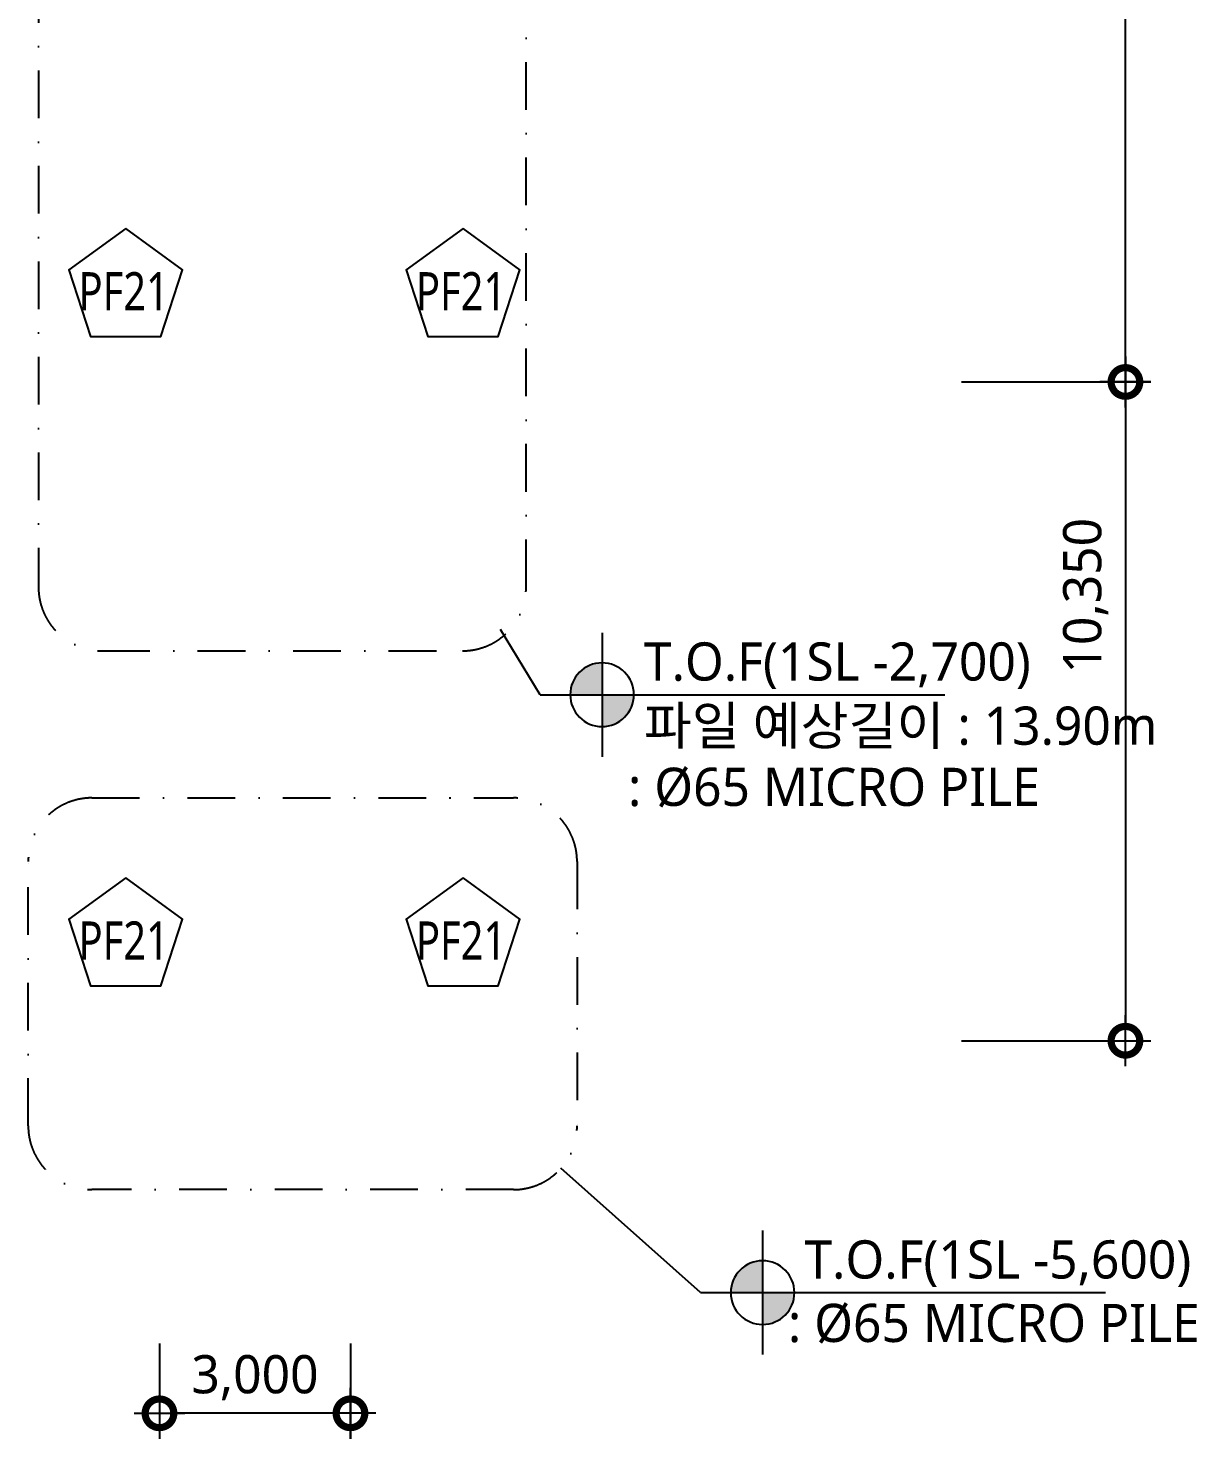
# Model space of a CAD drawing. Header units: millimetres. Extents: x 9300 to 332157, y 4200 to 105100.
# Drawn here: x 103438 to 121794, y 10147 to 32308 of the extents above; entities that cross this region are included whole.
import ezdxf
from ezdxf.enums import TextEntityAlignment as Align

# ---------------------------------------------------------------- set-up
doc = ezdxf.new("R2010")
doc.units = ezdxf.units.MM
doc.header["$LTSCALE"] = 150
doc.linetypes.add('DASHDOT-GAUN', pattern=[10, 5, -2.5, 0, -2.5])
doc.layers.get('DEFPOINTS').update_dxf_attribs({"color": 137})
for name, color, linetype in [('DIM', 7, 'Continuous'), ('S-SYM', 6, 'Continuous'), ('SYM', 6, 'Continuous'), ('SYM-LEVEL', 7, 'Continuous'), ('TXT', 3, 'Continuous')]:
    doc.layers.add(name, color=color, linetype=linetype)
doc.styles.add('스타일1', font='malgun.ttf')
doc.dimstyles.new('CJA', dxfattribs={"dimscale": 200, "dimtxt": 3, "dimasz": 1, "dimexe": 2, "dimexo": 3, "dimgap": 1, "dimtad": 1, "dimdec": 0, "dimzin": 1, "dimdsep": 46, "dimlunit": 6, "dimtxsty": '스타일1', "dimblk": 'GAUN-DOT', "dimcen": -2, "dimdle": 2, "dimclrd": 256, "dimclre": 256, "dimclrt": 3, "dimadec": 0, "dimazin": 0, "dimtfac": 1, "dimtdec": 0, "dimtix": 1, "dimtmove": 2, "dimatfit": 3, "dimldrblk": 'DOTSMALL', "dimfxl": 1, "dimtolj": 1, "dimtzin": 1, "dimarcsym": 0})

# ---------------------------------------------------------------- blocks, each defined once
blk = doc.blocks.new('str-f')
blk.add_lwpolyline([(0, 469), (-446, 145), (-276, -379), (276, -379), (446, 145)], close=True)
at = {"color": 3, "style": '스타일1'}
blk.add_attdef('F1', text='', height=300, dxfattribs=at).set_placement((-16, -20), align=Align.MIDDLE)
blk = doc.blocks.new('LEVEL1')
at = {"layer": 'SYM-LEVEL'}
h = blk.add_hatch(color=6, dxfattribs=at)
edge = h.paths.add_edge_path()
edge.add_ellipse((4.87, 0), major_axis=(1.77, 1.77), ratio=1, start_angle=405, end_angle=495)
edge.add_line((2.37, 0), (4.87, 0))
edge.add_line((4.87, 0), (4.87, 2.5))
edge = h.paths.add_edge_path()
edge.add_ellipse((4.87, 0), major_axis=(1.77, 1.77), ratio=1, start_angle=225, end_angle=315)
edge.add_line((7.37, 0), (4.87, 0))
edge.add_line((4.87, 0), (4.87, -2.5))
at = {"layer": 'SYM-LEVEL', "color": 6}
for p, q in [((4.87, 4.87), (4.87, -4.87)), ((0, 0), (9.74, 0)), ((9.07, 0), (31.8, 0))]:
    blk.add_line(p, q, dxfattribs=at)
blk.add_ellipse((4.87, 0), major_axis=(1.77, 1.77), ratio=1, start_param=5.497787, end_param=11.780972, dxfattribs=at)
at = {"layer": 'SYM-LEVEL', "color": 3, "style": '스타일1'}
for tag, p in [('1층-바닥마감', (8.16, 1.11)), ('EL-+100', (8.16, -3.93))]:
    blk.add_attdef(tag, p, '', height=3, dxfattribs=at)
blk = doc.blocks.new('GAUN-DOT')
at = {"linetype": 'ByBlock'}
for p, q in [((0, -2), (0, 2)), ((2, 0), (-2, 0))]:
    blk.add_line(p, q, dxfattribs=at)
at = {"const_width": 2.25}
blk.add_lwpolyline([(0, 0.28125, 1), (0, -0.28125, 1)], format="xyb", close=True, dxfattribs=at)
blk = doc.blocks.new('*D52')
at = {"layer": 'DEFPOINTS', "color": 0, "transparency": 16777216}
for p in [(117500, 40950), (120673, 40950), (117500, 26750)]:
    blk.add_point(p, dxfattribs=at)
at = {"layer": 'DIM', "lineweight": -2, "transparency": 16777216}
for p, q in [((118100, 40950), (121073, 40950)), ((120673, 26950), (120673, 40750)), ((118100, 26750), (121073, 26750))]:
    blk.add_line(p, q, dxfattribs=at)
at = {"layer": 'DIM', "lineweight": -2, "transparency": 16777216, "xscale": 200, "yscale": 200, "zscale": 200}
for p, rotation in [((120673, 40950), 90), ((120673, 26750), 270)]:
    blk.add_blockref('GAUN-DOT', p, dxfattribs=dict(at, rotation=rotation))
at = {"layer": 'DIM', "color": 3, "transparency": 16777216, "insert": (120111, 33850), "char_height": 600, "attachment_point": 5, "rotation": 90, "style": '스타일1'}
blk.add_mtext('\\A1;14,200', dxfattribs=at)
blk = doc.blocks.new('_DotSmall')
at = {"color": 0, "linetype": 'ByBlock', "const_width": 0.5}
blk.add_lwpolyline([(-0.0625, 0, 1), (0.0625, 0, 1)], format="xyb", close=True, dxfattribs=at)
blk = doc.blocks.new('*D53')
at = {"layer": 'DEFPOINTS', "color": 0, "transparency": 16777216}
for p in [(117500, 26750), (117500, 16400), (120673, 16400)]:
    blk.add_point(p, dxfattribs=at)
at = {"layer": 'DIM', "lineweight": -2, "transparency": 16777216}
for p, q in [((118100, 26750), (121073, 26750)), ((120673, 26550), (120673, 16600)), ((118100, 16400), (121073, 16400))]:
    blk.add_line(p, q, dxfattribs=at)
at = {"layer": 'DIM', "lineweight": -2, "transparency": 16777216, "xscale": 200, "yscale": 200, "zscale": 200}
for p, rotation in [((120673, 26750), 90), ((120673, 16400), 270)]:
    blk.add_blockref('GAUN-DOT', p, dxfattribs=dict(at, rotation=rotation))
at = {"layer": 'DIM', "color": 3, "transparency": 16777216, "insert": (120048, 23392), "char_height": 600, "attachment_point": 5, "rotation": 90, "style": '스타일1'}
blk.add_mtext('\\A1;10,350', dxfattribs=at)
blk = doc.blocks.new('*D54')
at = {"layer": 'DEFPOINTS', "color": 0, "transparency": 16777216}
for p in [(105500, 12244), (108500, 12244), (105500, 10547)]:
    blk.add_point(p, dxfattribs=at)
at = {"layer": 'DIM', "lineweight": -2, "transparency": 16777216}
for p, q in [((105500, 11644), (105500, 10147)), ((108500, 11644), (108500, 10147)), ((108300, 10547), (105700, 10547))]:
    blk.add_line(p, q, dxfattribs=at)
at = {"layer": 'DIM', "lineweight": -2, "transparency": 16777216, "xscale": 200, "yscale": 200, "zscale": 200, "rotation": 180}
blk.add_blockref('GAUN-DOT', (105500, 10547), dxfattribs=at)
at = {"layer": 'DIM', "lineweight": -2, "transparency": 16777216, "xscale": 200, "yscale": 200, "zscale": 200}
blk.add_blockref('GAUN-DOT', (108500, 10547), dxfattribs=at)
at = {"layer": 'DIM', "color": 3, "transparency": 16777216, "insert": (107000, 11107), "char_height": 600, "attachment_point": 5, "style": '스타일1'}
blk.add_mtext('\\A1;3,000', dxfattribs=at)

msp = doc.modelspace()

# ---------------------------------------------------------------- linework, layer by layer
at = {"layer": 'SYM'}
for p, q in [((111478, 21836.6), (110856.4, 22860.5)), ((113999.3, 12443.5), (111806.4, 14396.5))]:
    msp.add_line(p, q, dxfattribs=at)
at = {"layer": 'SYM', "color": 3, "linetype": 'DASHDOT-GAUN'}
for points in [[(104599, 22525.6), (110258.8, 22525.6, 0.4142136), (111258.8, 23525.6), (111258.8, 40645.2, 0.4142136), (110258.8, 41645.2), (104599, 41645.2, 0.4142136), (103599, 40645.2), (103599, 23525.6, 0.4142136)], [(104438, 20215.2), (111059.7, 20215.2, -0.4142136), (112059.7, 19215.2), (112059.7, 15061.6, -0.4142136), (111059.7, 14061.6), (104438, 14061.6, -0.4142136), (103438, 15061.6), (103438, 19215.2, -0.4142136)]]:
    msp.add_lwpolyline(points, format="xyb", close=True, dxfattribs=at)

# ---------------------------------------------------------------- block references
at = {"layer": 'SYM', "linetype": 'Continuous'}
ref = msp.add_blockref('str-f', (104969.5, 28220.4), dxfattribs=dict(at, xscale=2, yscale=2, zscale=2))
ref.add_attrib('F1', 'PF21', dxfattribs={"layer": 'S-SYM', "color": 3, "height": 600, "style": '스타일1', "width": 0.8}).set_placement((104937.9, 28179.5), align=Align.MIDDLE)
ref = msp.add_blockref('str-f', (110269.1, 28220.4), dxfattribs=dict(at, xscale=2, yscale=2, zscale=2))
ref.add_attrib('F1', 'PF21', dxfattribs={"layer": 'S-SYM', "color": 3, "height": 600, "style": '스타일1', "width": 0.8}).set_placement((110237.5, 28179.5), align=Align.MIDDLE)
ref = msp.add_blockref('str-f', (104969.5, 18020.4), dxfattribs=dict(at, xscale=2, yscale=2, zscale=2))
ref.add_attrib('F1', 'PF21', dxfattribs={"layer": 'S-SYM', "color": 3, "height": 600, "style": '스타일1', "width": 0.8}).set_placement((104937.9, 17979.5), align=Align.MIDDLE)
ref = msp.add_blockref('str-f', (110269.1, 18020.4), dxfattribs=dict(at, xscale=2, yscale=2, zscale=2))
ref.add_attrib('F1', 'PF21', dxfattribs={"layer": 'S-SYM', "color": 3, "height": 600, "style": '스타일1', "width": 0.8}).set_placement((110237.5, 17979.5), align=Align.MIDDLE)
at = {"layer": 'SYM-LEVEL', "xscale": 200, "yscale": 200, "zscale": 200}
msp.add_blockref('LEVEL1', (111478, 21836.6), dxfattribs=at).add_auto_attribs({'EL-+100': '파일 예상길이 : 13.90m', '1층-바닥마감': 'T.O.F(1SL -2,700)'})
at = {"layer": 'SYM-LEVEL'}
ref = msp.add_blockref('LEVEL1', (113999.3, 12443.5), dxfattribs=dict(at, xscale=200, yscale=200, zscale=200))
ref.add_attrib('1층-바닥마감', 'T.O.F(1SL -5,600)', (115630.7, 12664.5), dxfattribs={"color": 3, "height": 600, "style": '스타일1'})

# ---------------------------------------------------------------- texts
at = {"layer": 'TXT', "style": '스타일1'}
for p in [(112249.7, 20089.4), (114761.6, 11667)]:
    msp.add_text('   : Ø65 MICRO PILE', height=600, dxfattribs=at).set_placement(p)

# ---------------------------------------------------------------- dimensions: what is measured, and where the dimension line sits
at = {"layer": 'DIM'}
dim = msp.add_linear_dim(base=(120673, 40950), p1=(117500, 26750), p2=(117500, 40950), angle=270, dimstyle='CJA', dxfattribs=at)
dim.commit()
dim.dimension.update_dxf_attribs({"geometry": '*D52', "text_midpoint": (120111.1, 33850)})
dim = msp.add_linear_dim(base=(120673, 16400), p1=(117500, 26750), p2=(117500, 16400), angle=90, dimstyle='CJA', dxfattribs=at)
dim.commit()
dim.dimension.update_dxf_attribs({"geometry": '*D53', "text_midpoint": (120048.3, 23391.9), "dimtype": 160})
dim = msp.add_linear_dim(base=(105500, 10546.9), p1=(108500, 12243.6), p2=(105500, 12243.6), dimstyle='CJA', dxfattribs=at)
dim.commit()
dim.dimension.update_dxf_attribs({"geometry": '*D54', "text_midpoint": (107000, 11107.2)})

doc.saveas('drawing.dxf')
